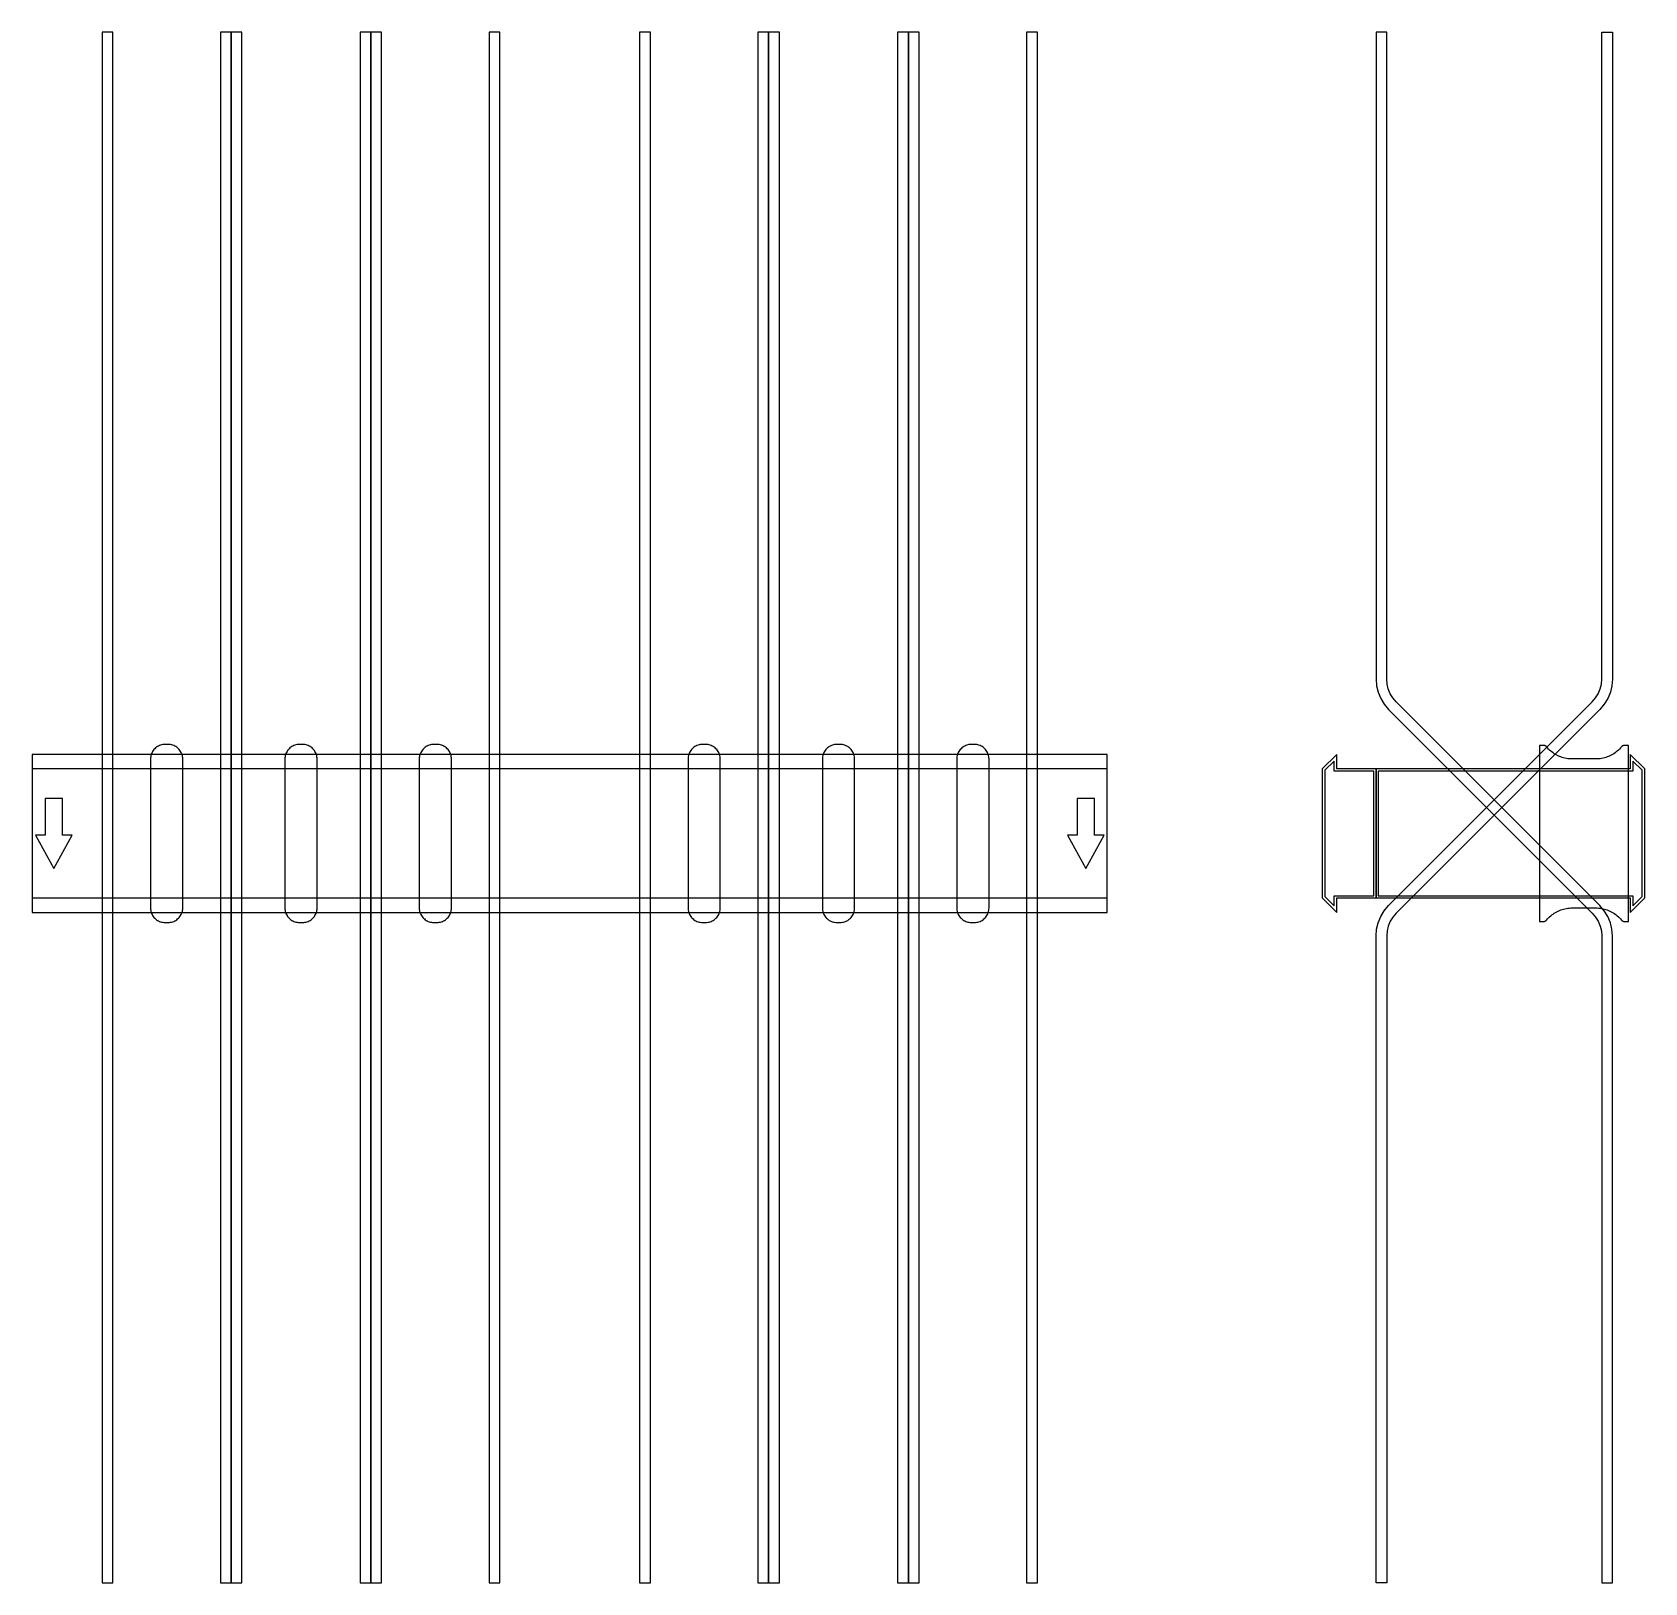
# Model space of a CAD drawing. Extents: x 0 to 1500, y -697 to 745.
import ezdxf

# ---------------------------------------------------------------- set-up
doc = ezdxf.new("R2010")
doc.units = 0
doc.layers.add('Halfen', color=7, linetype='CONTINUOUS')

msp = doc.modelspace()

# ---------------------------------------------------------------- linework, layer by layer
at = {"layer": 'Halfen', "color": 7}
for points in [[(75, -696.961), (75, 745.246), (65, 745.246), (65, -696.961)], [(185, -696.961), (185, 745.246), (175, 745.246), (175, -696.961)], [(195, -696.961), (195, 745.246), (185, 745.246), (185, -696.961)], [(315, -696.961), (315, 745.246), (305, 745.246), (305, -696.961)], [(325, -696.961), (325, 745.246), (315, 745.246), (315, -696.961)], [(435, -696.961), (435, 745.246), (425, 745.246), (425, -696.961)], [(575, -696.961), (575, 745.246), (565, 745.246), (565, -696.961)], [(685, -696.961), (685, 745.246), (675, 745.246), (675, -696.961)], [(695, -696.961), (695, 745.246), (685, 745.246), (685, -696.961)], [(815, -696.961), (815, 745.246), (805, 745.246), (805, -696.961)], [(825, -696.961), (825, 745.246), (815, 745.246), (815, -696.961)], [(935, -696.961), (935, 745.246), (925, 745.246), (925, -696.961)], [(1470, -696.961), (1470, -95.355), (1469.508, -89.098), (1468.042, -82.995), (1465.64, -77.196), (1462.361, -71.844), (1458.284, -67.071), (1268.787, 122.426), (1265.729, 126.006), (1263.27, 130.02), (1261.468, 134.369), (1260.369, 138.947), (1260, 143.64), (1260, 206.246), (1260, 745.246), (1250, 745.246), (1250, 206.246), (1250, 143.64), (1250.492, 137.382), (1251.958, 131.279), (1254.36, 125.48), (1257.639, 120.128), (1261.716, 115.355), (1451.213, -74.142), (1454.271, -77.722), (1456.73, -81.736), (1458.532, -86.085), (1459.631, -90.662), (1460, -95.355), (1460, -696.961)], [(1250, -696.961), (1250, -95.355), (1250.492, -89.098), (1251.958, -82.995), (1254.36, -77.196), (1257.639, -71.844), (1261.716, -67.071), (1451.213, 122.426), (1454.271, 126.006), (1456.73, 130.02), (1458.532, 134.369), (1459.631, 138.947), (1460, 143.64), (1460, 206.246), (1460, 745.246), (1470, 745.246), (1470, 206.246), (1470, 143.64), (1469.508, 137.382), (1468.042, 131.279), (1465.64, 125.48), (1462.361, 120.128), (1458.284, 115.355), (1268.787, -74.142), (1265.729, -77.722), (1263.27, -81.736), (1261.468, -86.085), (1260.369, -90.662), (1260, -95.355), (1260, -696.961)], [(140, -69.3), (140, -56.8), (140, 69.3), (139.958, 70.359), (139.834, 71.412), (139.627, 72.452), (139.339, 73.472), (138.972, 74.466), (138.529, 75.429), (138.011, 76.354), (137.422, 77.235), (136.765, 78.068), (136.046, 78.846), (135.268, 79.565), (134.435, 80.222), (133.554, 80.811), (132.629, 81.329), (131.666, 81.772), (130.672, 82.139), (129.652, 82.427), (128.612, 82.634), (127.559, 82.758), (126.5, 82.8), (123.5, 82.8), (122.441, 82.758), (121.388, 82.634), (120.348, 82.427), (119.328, 82.139), (118.334, 81.772), (117.371, 81.329), (116.446, 80.811), (115.565, 80.222), (114.732, 79.565), (113.954, 78.846), (113.235, 78.068), (112.578, 77.235), (111.989, 76.354), (111.471, 75.429), (111.028, 74.466), (110.661, 73.472), (110.373, 72.452), (110.166, 71.412), (110.042, 70.359), (110, 69.3), (110, -56.8), (110, -69.3), (110.042, -70.359), (110.166, -71.412), (110.373, -72.452), (110.661, -73.472), (111.028, -74.466), (111.471, -75.429), (111.989, -76.354), (112.578, -77.235), (113.235, -78.068), (113.954, -78.846), (114.732, -79.565), (115.565, -80.222), (116.446, -80.811), (117.371, -81.329), (118.334, -81.772), (119.328, -82.139), (120.348, -82.427), (121.388, -82.634), (122.441, -82.758), (123.5, -82.8), (126.5, -82.8), (127.559, -82.758), (128.612, -82.634), (129.652, -82.427), (130.672, -82.139), (131.666, -81.772), (132.629, -81.329), (133.554, -80.811), (134.435, -80.222), (135.268, -79.565), (136.046, -78.846), (136.765, -78.068), (137.422, -77.235), (138.011, -76.354), (138.529, -75.429), (138.972, -74.466), (139.339, -73.472), (139.627, -72.452), (139.834, -71.412), (139.958, -70.359), (140, -69.3)], [(265, -69.3), (265, -56.8), (265, 69.3), (264.958, 70.359), (264.834, 71.412), (264.627, 72.452), (264.339, 73.472), (263.972, 74.466), (263.529, 75.429), (263.011, 76.354), (262.422, 77.235), (261.765, 78.068), (261.046, 78.846), (260.268, 79.565), (259.435, 80.222), (258.554, 80.811), (257.629, 81.329), (256.666, 81.772), (255.672, 82.139), (254.652, 82.427), (253.612, 82.634), (252.559, 82.758), (251.5, 82.8), (248.5, 82.8), (247.441, 82.758), (246.388, 82.634), (245.348, 82.427), (244.328, 82.139), (243.334, 81.772), (242.371, 81.329), (241.446, 80.811), (240.565, 80.222), (239.732, 79.565), (238.954, 78.846), (238.235, 78.068), (237.578, 77.235), (236.989, 76.354), (236.471, 75.429), (236.028, 74.466), (235.661, 73.472), (235.373, 72.452), (235.166, 71.412), (235.042, 70.359), (235, 69.3), (235, -56.8), (235, -69.3), (235.042, -70.359), (235.166, -71.412), (235.373, -72.452), (235.661, -73.472), (236.028, -74.466), (236.471, -75.429), (236.989, -76.354), (237.578, -77.235), (238.235, -78.068), (238.954, -78.846), (239.732, -79.565), (240.565, -80.222), (241.446, -80.811), (242.371, -81.329), (243.334, -81.772), (244.328, -82.139), (245.348, -82.427), (246.388, -82.634), (247.441, -82.758), (248.5, -82.8), (251.5, -82.8), (252.559, -82.758), (253.612, -82.634), (254.652, -82.427), (255.672, -82.139), (256.666, -81.772), (257.629, -81.329), (258.554, -80.811), (259.435, -80.222), (260.268, -79.565), (261.046, -78.846), (261.765, -78.068), (262.422, -77.235), (263.011, -76.354), (263.529, -75.429), (263.972, -74.466), (264.339, -73.472), (264.627, -72.452), (264.834, -71.412), (264.958, -70.359), (265, -69.3)], [(390, -69.3), (390, -56.8), (390, 69.3), (389.958, 70.359), (389.834, 71.412), (389.627, 72.452), (389.339, 73.472), (388.972, 74.466), (388.529, 75.429), (388.011, 76.354), (387.422, 77.235), (386.765, 78.068), (386.046, 78.846), (385.268, 79.565), (384.435, 80.222), (383.554, 80.811), (382.629, 81.329), (381.666, 81.772), (380.672, 82.139), (379.652, 82.427), (378.612, 82.634), (377.559, 82.758), (376.5, 82.8), (373.5, 82.8), (372.441, 82.758), (371.388, 82.634), (370.348, 82.427), (369.328, 82.139), (368.334, 81.772), (367.371, 81.329), (366.446, 80.811), (365.565, 80.222), (364.732, 79.565), (363.954, 78.846), (363.235, 78.068), (362.578, 77.235), (361.989, 76.354), (361.471, 75.429), (361.028, 74.466), (360.661, 73.472), (360.373, 72.452), (360.166, 71.412), (360.042, 70.359), (360, 69.3), (360, -56.8), (360, -69.3), (360.042, -70.359), (360.166, -71.412), (360.373, -72.452), (360.661, -73.472), (361.028, -74.466), (361.471, -75.429), (361.989, -76.354), (362.578, -77.235), (363.235, -78.068), (363.954, -78.846), (364.732, -79.565), (365.565, -80.222), (366.446, -80.811), (367.371, -81.329), (368.334, -81.772), (369.328, -82.139), (370.348, -82.427), (371.388, -82.634), (372.441, -82.758), (373.5, -82.8), (376.5, -82.8), (377.559, -82.758), (378.612, -82.634), (379.652, -82.427), (380.672, -82.139), (381.666, -81.772), (382.629, -81.329), (383.554, -80.811), (384.435, -80.222), (385.268, -79.565), (386.046, -78.846), (386.765, -78.068), (387.422, -77.235), (388.011, -76.354), (388.529, -75.429), (388.972, -74.466), (389.339, -73.472), (389.627, -72.452), (389.834, -71.412), (389.958, -70.359), (390, -69.3)], [(640, -69.3), (640, -56.8), (640, 69.3), (639.958, 70.359), (639.834, 71.412), (639.627, 72.452), (639.339, 73.472), (638.972, 74.466), (638.529, 75.429), (638.011, 76.354), (637.422, 77.235), (636.765, 78.068), (636.046, 78.846), (635.268, 79.565), (634.435, 80.222), (633.554, 80.811), (632.629, 81.329), (631.666, 81.772), (630.672, 82.139), (629.652, 82.427), (628.612, 82.634), (627.559, 82.758), (626.5, 82.8), (623.5, 82.8), (622.441, 82.758), (621.388, 82.634), (620.348, 82.427), (619.328, 82.139), (618.334, 81.772), (617.371, 81.329), (616.446, 80.811), (615.565, 80.222), (614.732, 79.565), (613.954, 78.846), (613.235, 78.068), (612.578, 77.235), (611.989, 76.354), (611.471, 75.429), (611.028, 74.466), (610.661, 73.472), (610.373, 72.452), (610.166, 71.412), (610.042, 70.359), (610, 69.3), (610, -56.8), (610, -69.3), (610.042, -70.359), (610.166, -71.412), (610.373, -72.452), (610.661, -73.472), (611.028, -74.466), (611.471, -75.429), (611.989, -76.354), (612.578, -77.235), (613.235, -78.068), (613.954, -78.846), (614.732, -79.565), (615.565, -80.222), (616.446, -80.811), (617.371, -81.329), (618.334, -81.772), (619.328, -82.139), (620.348, -82.427), (621.388, -82.634), (622.441, -82.758), (623.5, -82.8), (626.5, -82.8), (627.559, -82.758), (628.612, -82.634), (629.652, -82.427), (630.672, -82.139), (631.666, -81.772), (632.629, -81.329), (633.554, -80.811), (634.435, -80.222), (635.268, -79.565), (636.046, -78.846), (636.765, -78.068), (637.422, -77.235), (638.011, -76.354), (638.529, -75.429), (638.972, -74.466), (639.339, -73.472), (639.627, -72.452), (639.834, -71.412), (639.958, -70.359), (640, -69.3)], [(765, -69.3), (765, -56.8), (765, 69.3), (764.958, 70.359), (764.834, 71.412), (764.627, 72.452), (764.339, 73.472), (763.972, 74.466), (763.529, 75.429), (763.011, 76.354), (762.422, 77.235), (761.765, 78.068), (761.046, 78.846), (760.268, 79.565), (759.435, 80.222), (758.554, 80.811), (757.629, 81.329), (756.666, 81.772), (755.672, 82.139), (754.652, 82.427), (753.612, 82.634), (752.559, 82.758), (751.5, 82.8), (748.5, 82.8), (747.441, 82.758), (746.388, 82.634), (745.348, 82.427), (744.328, 82.139), (743.334, 81.772), (742.371, 81.329), (741.446, 80.811), (740.565, 80.222), (739.732, 79.565), (738.954, 78.846), (738.235, 78.068), (737.578, 77.235), (736.989, 76.354), (736.471, 75.429), (736.028, 74.466), (735.661, 73.472), (735.373, 72.452), (735.166, 71.412), (735.042, 70.359), (735, 69.3), (735, -56.8), (735, -69.3), (735.042, -70.359), (735.166, -71.412), (735.373, -72.452), (735.661, -73.472), (736.028, -74.466), (736.471, -75.429), (736.989, -76.354), (737.578, -77.235), (738.235, -78.068), (738.954, -78.846), (739.732, -79.565), (740.565, -80.222), (741.446, -80.811), (742.371, -81.329), (743.334, -81.772), (744.328, -82.139), (745.348, -82.427), (746.388, -82.634), (747.441, -82.758), (748.5, -82.8), (751.5, -82.8), (752.559, -82.758), (753.612, -82.634), (754.652, -82.427), (755.672, -82.139), (756.666, -81.772), (757.629, -81.329), (758.554, -80.811), (759.435, -80.222), (760.268, -79.565), (761.046, -78.846), (761.765, -78.068), (762.422, -77.235), (763.011, -76.354), (763.529, -75.429), (763.972, -74.466), (764.339, -73.472), (764.627, -72.452), (764.834, -71.412), (764.958, -70.359), (765, -69.3)], [(890, -69.3), (890, -56.8), (890, 69.3), (889.958, 70.359), (889.834, 71.412), (889.627, 72.452), (889.339, 73.472), (888.972, 74.466), (888.529, 75.429), (888.011, 76.354), (887.422, 77.235), (886.765, 78.068), (886.046, 78.846), (885.268, 79.565), (884.435, 80.222), (883.554, 80.811), (882.629, 81.329), (881.666, 81.772), (880.672, 82.139), (879.652, 82.427), (878.612, 82.634), (877.559, 82.758), (876.5, 82.8), (873.5, 82.8), (872.441, 82.758), (871.388, 82.634), (870.348, 82.427), (869.328, 82.139), (868.334, 81.772), (867.371, 81.329), (866.446, 80.811), (865.565, 80.222), (864.732, 79.565), (863.954, 78.846), (863.235, 78.068), (862.578, 77.235), (861.989, 76.354), (861.471, 75.429), (861.028, 74.466), (860.661, 73.472), (860.373, 72.452), (860.166, 71.412), (860.042, 70.359), (860, 69.3), (860, -56.8), (860, -69.3), (860.042, -70.359), (860.166, -71.412), (860.373, -72.452), (860.661, -73.472), (861.028, -74.466), (861.471, -75.429), (861.989, -76.354), (862.578, -77.235), (863.235, -78.068), (863.954, -78.846), (864.732, -79.565), (865.565, -80.222), (866.446, -80.811), (867.371, -81.329), (868.334, -81.772), (869.328, -82.139), (870.348, -82.427), (871.388, -82.634), (872.441, -82.758), (873.5, -82.8), (876.5, -82.8), (877.559, -82.758), (878.612, -82.634), (879.652, -82.427), (880.672, -82.139), (881.666, -81.772), (882.629, -81.329), (883.554, -80.811), (884.435, -80.222), (885.268, -79.565), (886.046, -78.846), (886.765, -78.068), (887.422, -77.235), (888.011, -76.354), (888.529, -75.429), (888.972, -74.466), (889.339, -73.472), (889.627, -72.452), (889.834, -71.412), (889.958, -70.359), (890, -69.3)], [(1485, -81.8), (1485, 81.8), (1481, 81.8), (1480.846, 81.797), (1480.691, 81.786), (1480.538, 81.769), (1480.385, 81.746), (1480.234, 81.715), (1480.084, 81.678), (1479.936, 81.634), (1479.789, 81.584), (1479.646, 81.527), (1479.505, 81.464), (1479.366, 81.395), (1479.231, 81.32), (1479.1, 81.239), (1478.972, 81.153), (1478.848, 81.06), (1478.728, 80.963), (1478.613, 80.86), (1478.502, 80.752), (1478.397, 80.639), (1478.296, 80.522), (1477.41, 79.491), (1476.479, 78.5), (1475.505, 77.551), (1474.491, 76.646), (1473.437, 75.787), (1472.347, 74.975), (1471.222, 74.211), (1470.064, 73.499), (1468.876, 72.838), (1467.66, 72.23), (1466.418, 71.676), (1465.153, 71.178), (1463.867, 70.736), (1462.563, 70.351), (1461.243, 70.024), (1459.911, 69.756), (1458.567, 69.547), (1457.216, 69.397), (1455.859, 69.307), (1454.5, 69.277), (1432.5, 69.277), (1431.141, 69.307), (1429.784, 69.397), (1428.433, 69.547), (1427.089, 69.756), (1425.757, 70.024), (1424.437, 70.351), (1423.133, 70.736), (1421.847, 71.178), (1420.582, 71.676), (1419.34, 72.23), (1418.124, 72.838), (1416.936, 73.499), (1415.778, 74.211), (1414.653, 74.975), (1413.563, 75.787), (1412.509, 76.646), (1411.495, 77.551), (1410.521, 78.5), (1409.59, 79.491), (1408.704, 80.522), (1408.603, 80.639), (1408.498, 80.752), (1408.387, 80.86), (1408.272, 80.963), (1408.152, 81.06), (1408.028, 81.153), (1407.9, 81.239), (1407.769, 81.32), (1407.634, 81.395), (1407.495, 81.464), (1407.354, 81.527), (1407.211, 81.584), (1407.064, 81.634), (1406.916, 81.678), (1406.766, 81.715), (1406.615, 81.746), (1406.462, 81.769), (1406.309, 81.786), (1406.154, 81.797), (1406, 81.8), (1402, 81.8), (1402, -81.8), (1406, -81.8), (1406.154, -81.797), (1406.309, -81.786), (1406.462, -81.769), (1406.615, -81.746), (1406.766, -81.715), (1406.916, -81.678), (1407.064, -81.634), (1407.211, -81.584), (1407.354, -81.527), (1407.495, -81.464), (1407.634, -81.395), (1407.769, -81.32), (1407.9, -81.239), (1408.028, -81.153), (1408.152, -81.06), (1408.272, -80.963), (1408.387, -80.86), (1408.498, -80.752), (1408.603, -80.639), (1408.704, -80.522), (1409.59, -79.491), (1410.521, -78.5), (1411.495, -77.551), (1412.509, -76.646), (1413.563, -75.787), (1414.653, -74.975), (1415.778, -74.211), (1416.936, -73.499), (1418.124, -72.838), (1419.34, -72.23), (1420.582, -71.676), (1421.847, -71.178), (1423.133, -70.736), (1424.437, -70.351), (1425.757, -70.024), (1427.089, -69.756), (1428.433, -69.547), (1429.784, -69.397), (1431.141, -69.307), (1432.5, -69.277), (1454.5, -69.277), (1455.859, -69.307), (1457.216, -69.397), (1458.567, -69.547), (1459.911, -69.756), (1461.243, -70.024), (1462.563, -70.351), (1463.867, -70.736), (1465.153, -71.178), (1466.418, -71.676), (1467.66, -72.23), (1468.876, -72.838), (1470.064, -73.499), (1471.222, -74.211), (1472.347, -74.975), (1473.437, -75.787), (1474.491, -76.646), (1475.505, -77.551), (1476.479, -78.5), (1477.41, -79.491), (1478.296, -80.522), (1478.397, -80.639), (1478.502, -80.752), (1478.613, -80.86), (1478.728, -80.963), (1478.848, -81.06), (1478.972, -81.153), (1479.1, -81.239), (1479.231, -81.32), (1479.366, -81.395), (1479.505, -81.464), (1479.646, -81.527), (1479.789, -81.584), (1479.936, -81.634), (1480.084, -81.678), (1480.234, -81.715), (1480.385, -81.746), (1480.538, -81.769), (1480.691, -81.786), (1480.846, -81.797), (1481, -81.8)], [(0, -73.5), (1000, -73.5), (1000, 73.5), (0, 73.5)], [(0, -60), (1000, -60), (1000, 60), (0, 60)], [(1250, -60), (1250, 60), (1213.5, 60), (1213.5, 73.5), (1200, 60), (1200, -60), (1213.5, -73.5), (1213.5, -60)], [(1248, -58), (1248, 58), (1211, 58), (1211, 67.25), (1202.5, 58.75), (1202.5, -58.75), (1211, -67.25), (1211, -58)], [(1500, -60), (1500, 60), (1486.5, 73.5), (1486.5, 60), (1250, 60), (1250, -60), (1486.5, -60), (1486.5, -73.5)], [(1497.5, -58.75), (1497.5, 58.75), (1489, 67.25), (1489, 58), (1252, 58), (1252, -58), (1489, -58), (1489, -67.25)], [(20, -32.5), (37, -1.5), (28, -1.5), (28, 32.5), (12, 32.5), (12, -1.5), (3, -1.5)], [(980, -32.5), (997, -1.5), (988, -1.5), (988, 32.5), (972, 32.5), (972, -1.5), (963, -1.5)]]:
    msp.add_lwpolyline(points, close=True, dxfattribs=at)

doc.saveas('drawing.dxf')
